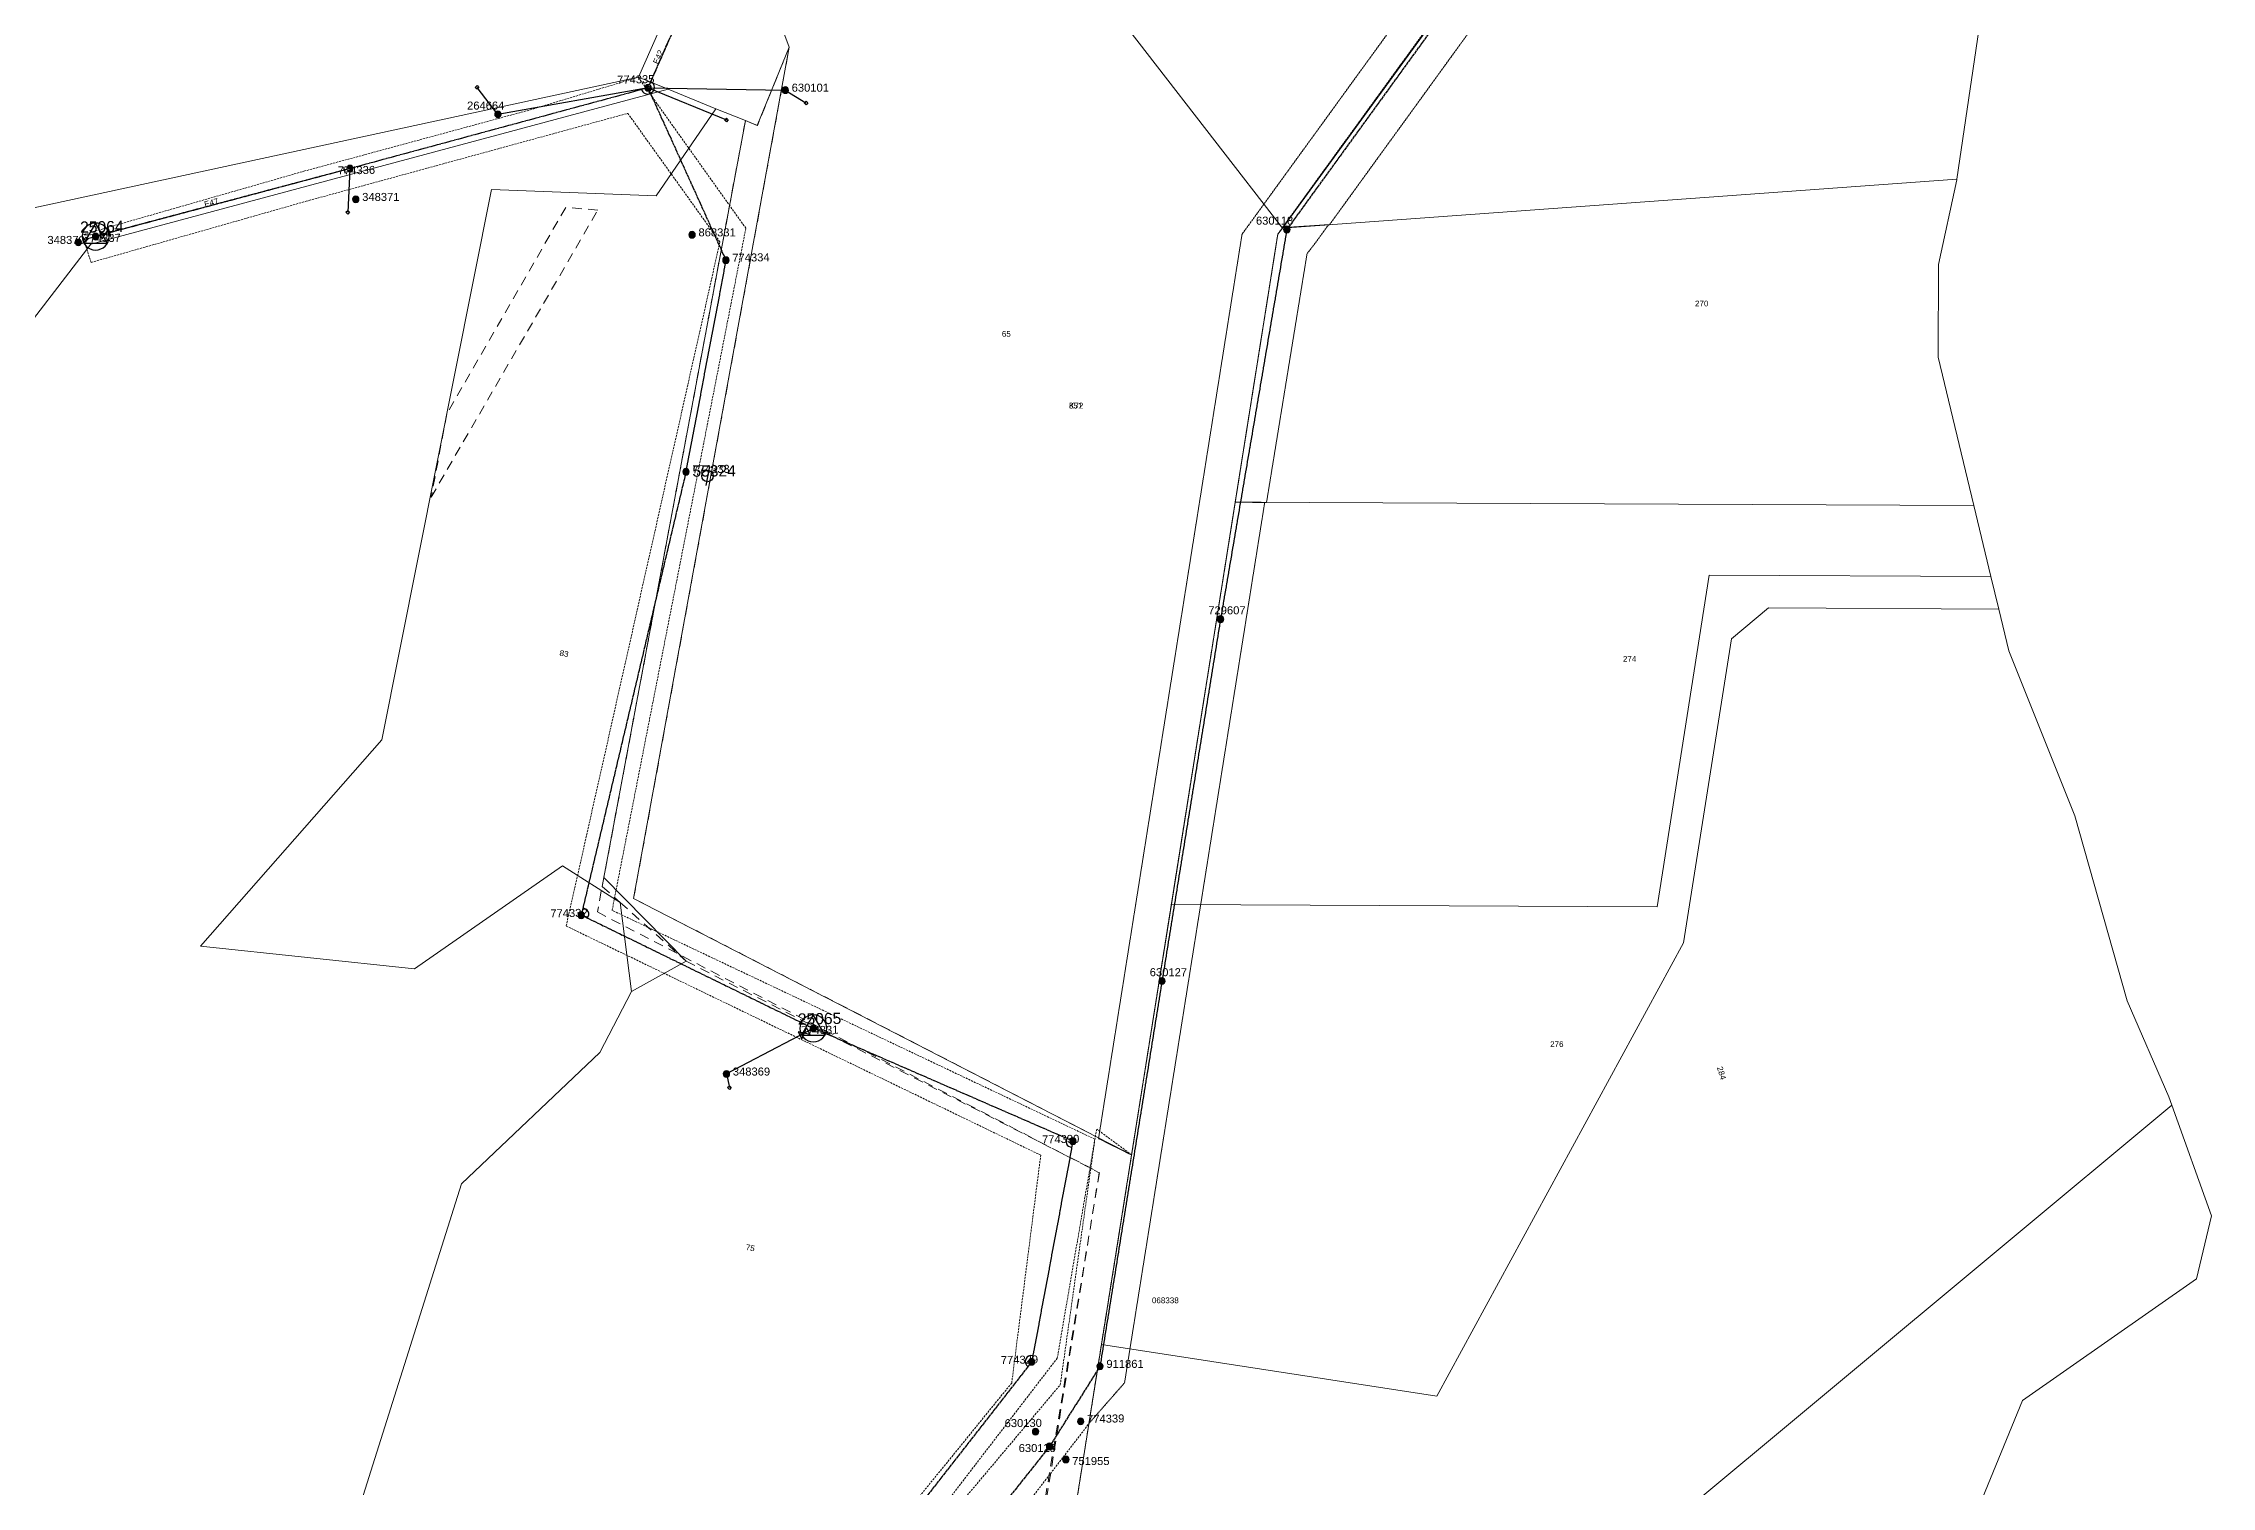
# Model space of a CAD drawing. Header units: metres. Extents: x 287022 to 288776, y 6216484 to 6218046.
# Drawn here: x 288099 to 288776, y 6216939 to 6217391 of the extents above; entities that cross this region are included whole.
import ezdxf
from ezdxf.enums import TextEntityAlignment as Align

# ---------------------------------------------------------------- set-up
doc = ezdxf.new("R2010")
doc.units = ezdxf.units.M
for name, pattern in [('Cable Exist OH', [1, 1, 0]), ('Dash', [5, 3, -2]), ('HIDDEN', [0.375, 0.25, -0.125]), ('HIDDEN2', [0.1875, 0.125, -0.0625])]:
    doc.linetypes.add(name, pattern=pattern)
for name, color, linetype, lineweight in [('Cadastre Developer_SP_EXT', 7, 'Continuous', 5), ('Cadastre Easements_SP_EXT', 7, 'Continuous', 5), ('Cadastre Land Parcels_SP_EXT', 7, 'Continuous', 5), ('Cadastre Other Property_SP_EXT', 7, 'HIDDEN', 5), ('Cadastre Roads_SP_EXT', 7, 'Continuous', 5)]:
    doc.layers.add(name, color=color, linetype=linetype, lineweight=lineweight)
for name, color, linetype in [('Equip_LV_EXT', 7, 'Continuous'), ('Equip_SP_HV_EXT', 7, 'Continuous'), ('Mains_HV_EXT', 7, 'Continuous'), ('Mains_LV_EXT', 7, 'Continuous'), ('Mains_TR_EXT', 7, 'Continuous'), ('Services_SP_EXT', 7, 'Continuous'), ('Sub_SP_TR_HV_LV_EXT', 7, 'Continuous'), ('SupportsOH_SP_TR_HV_LV_SL_EXT', 7, 'Continuous')]:
    doc.layers.add(name, color=color, linetype=linetype)
doc.styles.add('HVSW_LABEL', font='arial.ttf')
doc.styles.add('POLE_LABEL', font='arial.ttf')
doc.styles.get("Standard").update_dxf_attribs({"font": 'arial.ttf'})

# ---------------------------------------------------------------- blocks, each defined once
blk = doc.blocks.new('SUB_POLE_EXT')
blk.add_wipeout([(0, 4.22), (0.42, 4.2), (0.83, 4.14), (1.21, 4.05), (1.62, 3.9), (1.99, 3.72), (2.35, 3.51), (2.68, 3.26), (2.99, 2.99), (3.28, 2.66), (3.52, 2.34), (3.76, 1.92), (3.9, 1.62), (4.04, 1.23), (4.18, 0.63), (4.22, 0), (4.18, -0.61), (4.06, -1.15), (3.9, -1.62), (3.58, -2.24), (3.22, -2.73), (2.97, -3.01), (2.68, -3.26), (2.36, -3.5), (2, -3.72), (1.64, -3.89), (1.25, -4.03), (0.82, -4.14), (0.42, -4.2), (0, -4.22), (-0.41, -4.2), (-0.8, -4.15), (-1.21, -4.05), (-1.62, -3.9), (-1.99, -3.73), (-2.35, -3.51), (-2.68, -3.26), (-2.96, -3.02), (-3.23, -2.72), (-3.51, -2.35), (-3.71, -2.01), (-3.91, -1.6), (-4.05, -1.21), (-4.16, -0.76), (-4.22, -0.14), (-4.21, 0.39), (-4.14, 0.83), (-4.03, 1.27), (-3.9, 1.63), (-3.71, 2.02), (-3.5, 2.37), (-3.28, 2.67), (-2.99, 2.99), (-2.68, 3.27), (-2.33, 3.52), (-1.98, 3.73), (-1.63, 3.9), (-1.2, 4.05), (-0.78, 4.15), (-0.4, 4.21)])
blk.add_line((2.16, 0.48), (2.16, 0.48, 0))
blk.add_lwpolyline([(-4.22, 0, 1), (4.22, 0, 1)], format="xyb", close=True)
blk.add_lwpolyline([(2.14, 0.52), (0, 4.22), (-3.66, -2.11), (3.66, -2.11)], close=True)
for tag, height, flags, p in [('STREET_CODE', 0.2, 9, (1.5, 0)), ('ASSET_NUM', 3.5, 8, (2, 2)), ('CONSTRUCTED_VOLTAGE', 0.2, 9, (1.5, -0.2)), ('OPERATING_VOLTAGE', 0.2, 9, (1.5, -0.6)), ('OPERATED_BY', 0.2, 9, (1.5, -0.8)), ('ORIENTATION', 0.2, 9, (1.5, -1.2)), ('OWNED_BY', 0.2, 9, (1.5, -1.4)), ('SECONDARY_VOLTAGE', 0.2, 9, (1.5, -1.6)), ('STATE', 0.2, 9, (1.5, -1.8)), ('SUBSTATION_TYPE', 0.2, 9, (1.5, -2)), ('STREETNAME', 0.2, 9, (1.5, -2.8)), ('SUBURB', 0.2, 9, (1.5, -3)), ('Z', 0.2, 1, (1.5, -3.4)), ('NO_PHASES', 0.2, 9, (1.5, -0.4)), ('MAINTAINED_BY', 0.2, 9, (1.5, -1)), ('USAGE', 0.2, 9, (1.5, -2.2)), ('LEGEND', 0.2, 9, (1.5, -2.4)), ('LOCATION', 0.2, 9, (1.5, -2.6)), ('NOTES', 0.2, 9, (1.5, -3.2))]:
    blk.add_attdef(tag, text='', height=height, dxfattribs=dict(flags=flags)).set_placement(p, align=Align.MIDDLE_LEFT)
blk = doc.blocks.new('LV_OH_LINKS_DISTFUSE_EXT')
for p, q in [((0, 0), (0.96, 0)), ((3.84, 0), (4.8, 0))]:
    blk.add_line(p, q)
blk.add_lwpolyline([(3.84, -1.2), (3.84, 1.2), (0.96, -1.2), (0.96, 1.2)], close=True)
at = {"flags": 9}
for tag, p in [('ACTUAL_STATUS', (0, 0)), ('CONSTRUCTED_VOLTAGE', (0, -0.2)), ('OPERATING_VOLTAGE', (0, -0.6)), ('ORIENTATION', (0, -0.8)), ('OWNED_BY', (0, -1)), ('STATE', (0, -1.2)), ('SWITCH_TYPE', (0, -1.4)), ('NO_PHASES', (0, -0.4)), ('USAGE', (0, -1.6)), ('NOTES', (0, -1.8))]:
    blk.add_attdef(tag, text='', height=0.2, dxfattribs=at).set_placement(p, align=Align.MIDDLE_LEFT)
at = {"flags": 1}
blk.add_attdef('Z', (0, 0), '', height=0.2, dxfattribs=at)
blk = doc.blocks.new('CCP_EXT')
blk.add_wipeout([(0, 0.57), (0.57, 0), (0, -0.57), (-0.57, 0)])
blk.add_lwpolyline([(-0.57, 0), (0, 0.57), (0.57, 0), (0, -0.57), (-0.57, 0)])
at = {"flags": 1}
blk.add_attdef('Z', (0, 0), '', height=0.2, dxfattribs=at)
at = {"flags": 9}
for tag, p in [('CCP_TYPE', (0, 0)), ('CONSTRUCTED_VOLTAGE', (0, -0.2)), ('OPERATING_VOLTAGE', (0, -0.6)), ('ORIENTATION', (0, -0.8)), ('OWNED_BY', (0, -1)), ('STATE', (0, -1.8)), ('NO_PHASES', (0, -0.4)), ('USAGE', (0, -1.2)), ('LEGEND', (0, -1.4)), ('LIFE_SUPPORT', (0, -1.6)), ('NOTES', (0, -2))]:
    blk.add_attdef(tag, text='', height=0.2, dxfattribs=at).set_placement(p, align=Align.MIDDLE_LEFT)
blk = doc.blocks.new('POLE_EXT')
blk.add_hatch(color=256).paths.add_polyline_path([(-1, 0, 1), (1, 0, 1)])
blk.add_lwpolyline([(-1, 0, 1), (1, 0, 1)], format="xyb", close=True)
for tag, height, flags, p in [('pNumber', 2.5, 8, (-17.84, 2.07)), ('OWNED_BY', 0.2, 9, (1.35, -0.4)), ('SPECIAL_USE', 0.2, 9, (1.35, -0.8)), ('STATE', 0.2, 9, (1.35, -1)), ('cLV', 0.2, 9, (1.35, -1.4)), ('hDepth', 0.2, 9, (1.35, -1.6)), ('hDia', 0.2, 9, (1.35, -1.8)), ('cHV', 0.2, 9, (1.35, -2)), ('cLinedev', 0.2, 9, (1.35, -3.4)), ('pExisting', 0.2, 9, (1.35, -3.8)), ('pFooting', 0.2, 9, (1.35, -4.4)), ('pNew', 0.2, 9, (1.35, -4.6)), ('pRelocate', 0.2, 9, (1.35, -5)), ('pRemove', 0.2, 9, (1.35, -5.2)), ('pReplace', 0.2, 9, (1.35, -5.4)), ('pStay', 0.2, 9, (1.35, -5.6)), ('pType', 0.2, 9, (1.35, -5.8)), ('cspan', 0.2, 9, (1.35, -6)), ('STREETNAME', 0.2, 9, (1.35, -6.2)), ('SUBURB', 0.2, 9, (1.35, -6.4)), ('PARENT', 0.2, 9, (1.35, -0.6)), ('USAGE', 0.2, 9, (1.35, -1.2)), ('LBRACKET', 0.2, 9, (1.35, -2.2)), ('LExisting', 0.2, 9, (1.35, -2.4)), ('LANTNUMBER', 0.2, 9, (1.35, -2.6)), ('LOther', 0.2, 9, (1.35, -2.8)), ('LRemove', 0.2, 9, (1.35, -3)), ('LEGEND', 0.2, 9, (1.35, -3.2)), ('LOCATION', 0.2, 9, (1.35, -3.6)), ('PFNUMBER', 0.2, 9, (1.35, -4)), ('NEWPFNUMBER', 0.2, 9, (1.35, -4.2)), ('NOTES', 0.2, 9, (1.35, -6.6)), ('MAINTAINED_BY', 0.2, 9, (1.36, -6.81)), ('OPERATED_BY', 0.2, 9, (1.36, -7.01))]:
    blk.add_attdef(tag, text='', height=height, dxfattribs=dict(flags=flags)).set_placement(p, align=Align.MIDDLE_LEFT)
at = {"style": 'POLE_LABEL'}
for tag, height, flags, p in [('STRUCTURE_PLANT_NUMBER', 0.2, 9, (1.35, 0.03)), ('ASSET_NUM', 2.5, 8, (2, 2)), ('STREET_CODE', 0.2, 9, (1.35, -0.2))]:
    blk.add_attdef(tag, text='', height=height, dxfattribs=dict(at, flags=flags)).set_placement(p, align=Align.MIDDLE_LEFT)
at = {"flags": 1}
blk.add_attdef('Z', (1.35, -7.33), '', height=0.2, dxfattribs=at)
blk = doc.blocks.new('HV_ABS_CLOSED_EXT')
blk.add_line((-3, 6.87), (3, 6.87))
blk.add_circle((0, 6.87), 1.8)
at = {"flags": 1}
blk.add_attdef('Z', (0, 0), '', height=0.2, dxfattribs=at)
at = {"style": 'HVSW_LABEL'}
for tag, height, flags, p in [('ASSET_NUM', 3.5, 8, (2, 2)), ('STREET_CODE', 0.2, 9, (0, -0.2))]:
    blk.add_attdef(tag, text='', height=height, dxfattribs=dict(at, flags=flags)).set_placement(p, align=Align.MIDDLE_LEFT)
at = {"flags": 9}
for tag, p in [('ACTUAL_STATUS', (0, -0.4)), ('CONSTRUCTED_VOLTAGE', (0, -0.6)), ('OPERATING_VOLTAGE', (0, -1)), ('ORIENTATION', (0, -1.2)), ('OWNED_BY', (0, -1.4)), ('STATE', (0, -1.6)), ('SWITCH_TYPE', (0, -1.8)), ('STREETNAME', (0, -2.6)), ('SUBURB', (0, -2.8)), ('NO_PHASES', (0, -0.8)), ('USAGE', (0, -2)), ('LEGEND', (0, -2.2)), ('LOCATION', (0, -2.4)), ('NOTES', (0, -3))]:
    blk.add_attdef(tag, text='', height=0.2, dxfattribs=at).set_placement(p, align=Align.MIDDLE_LEFT)
blk = doc.blocks.new('End Shackle_EXT')
blk.add_wipeout([(0, 0.25), (1.81, 0.25), (1.82, -0.25), (0, -0.25)])
blk.add_line((1.81, -1), (1.81, 1))
at = {"flags": 1}
blk.add_attdef('Z', (0, 0), '', height=0.2, dxfattribs=at)
at = {"flags": 9}
for tag, p in [('CONNECTOR_TYPE', (0, 0)), ('CONSTRUCTED_VOLTAGE', (0, -0.2)), ('OPERATING_VOLTAGE', (0, -0.6)), ('ORIENTATION', (0, -0.8)), ('OWNED_BY', (0, -1)), ('STATE', (0, -1.2)), ('NO_PHASES', (0, -0.4)), ('USAGE', (0, -1.4)), ('NOTES', (0, -1.6))]:
    blk.add_attdef(tag, text='', height=0.2, dxfattribs=at).set_placement(p, align=Align.MIDDLE_LEFT)

msp = doc.modelspace()

# ---------------------------------------------------------------- linework, layer by layer
at = {"layer": 'Cadastre Developer_SP_EXT', "linetype": 'Dash'}
msp.add_lwpolyline([(288219.76, 6217248.76), (288271.81, 6217338.45), (288261.81, 6217339.28), (288224.67, 6217274.79), (288219.76, 6217248.76)], close=True, dxfattribs=at)
at = {"layer": 'Cadastre Land Parcels_SP_EXT', "linetype": 'Continuous'}
for points in [[(288485.73, 6217332.85), (288696.52, 6217348.08), (288732.8, 6217594.54), (288742.14, 6217636.52), (288751.37, 6217697.89), (288744.38, 6217688.29), (288713.65, 6217646.06), (288595.27, 6217483.39), (288485.73, 6217332.85)], [(288595.27, 6217483.39), (288500.59, 6217667.88), (288413.34, 6217577.13), (288379.21, 6217533.69), (288358.86, 6217496.65), (288485.73, 6217332.85), (288595.27, 6217483.39)], [(288147.66, 6217108.35), (288214.57, 6217101.3), (288260.81, 6217133.49), (288278.81, 6217122.02), (288282.35, 6217094.24), (288299.47, 6217103.68), (288273.74, 6217129.86), (288317.95, 6217366.41), (288308.74, 6217370.13), (288290.08, 6217342.91), (288238.64, 6217344.88), (288204.32, 6217172.92), (288147.66, 6217108.35)], [(288701.82, 6217246.1), (288690.68, 6217292.45), (288690.81, 6217321.44), (288696.5, 6217347.89), (288696.52, 6217348.08), (288485.73, 6217332.85), (288484.3, 6217330.89), (288471, 6217247.13), (288701.82, 6217246.1)], [(288701.82, 6217246.1), (288471, 6217247.13), (288451.04, 6217121.38), (288602.84, 6217120.7), (288619.06, 6217224.36), (288707.14, 6217223.96), (288701.82, 6217246.1)], [(288429.21, 6216983.87), (288533.96, 6216967.72), (288611.03, 6217109.38), (288626.08, 6217204.4), (288637.63, 6217214.18), (288709.59, 6217213.75), (288707.14, 6217223.96), (288619.06, 6217224.36), (288602.84, 6217120.7), (288451.04, 6217121.38), (288438.62, 6217043.14), (288429.21, 6216983.87)], [(288391.91, 6216748.94), (288763.65, 6217058.66), (288762.71, 6217061.26), (288749.76, 6217091.32), (288733.37, 6217149.07), (288712.72, 6217200.74), (288709.59, 6217213.75), (288637.63, 6217214.18), (288626.08, 6217204.4), (288611.03, 6217109.38), (288533.96, 6216967.72), (288429.21, 6216983.87), (288417.86, 6216912.41), (288391.91, 6216748.94)], [(288364.27, 6216574.82), (288481.7, 6216598.83), (288653.7, 6216634.01), (288653.96, 6216814.61), (288652.66, 6216818.21), (288661.3, 6216830.52), (288716.98, 6216966.33), (288771.4, 6217004.38), (288776.11, 6217024.09), (288763.65, 6217058.66), (288391.91, 6216748.94), (288373.21, 6216631.15), (288364.27, 6216574.82)]]:
    msp.add_lwpolyline(points, close=True, dxfattribs=at)
at = {"layer": 'Cadastre Other Property_SP_EXT', "linetype": 'HIDDEN2'}
for points in [[(288751.37, 6217697.99), (288744.35, 6217689.55), (288485.73, 6217332.94), (288500.46, 6217333.9), (288747.93, 6217675.31), (288751.37, 6217697.99)], [(288595.27, 6217483.39), (288590.53, 6217492.78), (288473.13, 6217330.9), (288428.29, 6217048.25), (288438.62, 6217043.14), (288484.3, 6217330.89), (288595.27, 6217483.39)], [(288471, 6217247.14), (288480.79, 6217247.1), (288493.45, 6217324.84), (288496.1, 6217328.26), (288500.17, 6217333.88), (288485.73, 6217332.85), (288484.3, 6217330.89), (288471, 6217247.14)], [(288425.29, 6216959.19), (288436.42, 6216971.88), (288480.22, 6217247.09), (288471, 6217247.13), (288425.29, 6216959.19)]]:
    msp.add_lwpolyline(points, close=True, dxfattribs=at)
at = {"layer": 'Cadastre Other Property_SP_EXT', "linetype": 'HIDDEN2', "ltscale": 5}
msp.add_lwpolyline([(288438.62, 6217043.14), (288427.71, 6217051.22), (288415.39, 6216979.59), (288249.75, 6216763.93), (287950.76, 6216540.66), (287978.79, 6216536.68), (288125.23, 6216641.57), (288263.89, 6216749.66), (288425.27, 6216959.09), (288438.62, 6217043.14)], close=True, dxfattribs=at)
at = {"layer": 'Mains_HV_EXT', "linetype": 'Continuous'}
for points in [[(288285.52, 6217376.18, 0.51502), (288288.3, 6217374.99)], [(288288.3, 6217375, 0.686806), (288288.31, 6217378.58)], [(288268.48, 6217117.17, 0.720995), (288267.04, 6217120.15)], [(288418.67, 6217048.62, 0.66325), (288419.91, 6217045.51)], [(288407.71, 6216980.34, 0.828227), (288406.2, 6216976.96)]]:
    msp.add_lwpolyline(points, format="xyb", dxfattribs=at)
at = {"layer": 'Mains_HV_EXT', "linetype": 'Cable Exist OH'}
for points in [[(288299.37, 6217256.64), (288266.64, 6217118.07)], [(288420.28, 6217047.43), (288407.41, 6216978.46)], [(288407.41, 6216978.46), (288242.73, 6216767.43)]]:
    msp.add_lwpolyline(points, dxfattribs=at)
at = {"layer": 'Mains_TR_EXT', "linetype": 'Cable Exist OH'}
for points in [[(288535.96, 6217399.82), (288487.13, 6217332.41)], [(288487.13, 6217332.41), (288466.41, 6217210.61)], [(288466.41, 6217210.61), (288448.12, 6217097.48)], [(288448.12, 6217097.48), (288428.76, 6216977.2)], [(288428.74, 6216977.06), (288412.99, 6216952)], [(288412.99, 6216952), (288256.13, 6216754.95)]]:
    msp.add_lwpolyline(points, dxfattribs=at)

# ---------------------------------------------------------------- block references
at = {"layer": 'Equip_SP_HV_EXT'}
ref = msp.add_blockref('HV_ABS_CLOSED_EXT', (288299.37, 6217256.64), dxfattribs=dict(at, rotation=259.1422234510518))
ref.add_attrib('ASSET_NUM', '55324', dxfattribs={"layer": '0', "height": 3.5, "rotation": 0.35809, "style": 'HVSW_LABEL'}).set_placement((288301.37, 6217256.89), align=Align.MIDDLE_LEFT)
at = {"layer": 'Sub_SP_TR_HV_LV_EXT'}
ref = msp.add_blockref('SUB_POLE_EXT', (288114.89, 6217330.2), dxfattribs=at)
ref.add_attrib('ASSET_NUM', '25064', dxfattribs={"layer": '0', "height": 3.5, "rotation": 1}).set_placement((288116.89, 6217330.45), align=Align.BOTTOM_CENTER)
ref = msp.add_blockref('SUB_POLE_EXT', (288339.16, 6217082.67), dxfattribs=at)
ref.add_attrib('ASSET_NUM', '25065', dxfattribs={"layer": '0', "height": 3.5, "rotation": 1}).set_placement((288341.16, 6217082.92), align=Align.BOTTOM_CENTER)
at = {"layer": 'SupportsOH_SP_TR_HV_LV_SL_EXT'}
ref = msp.add_blockref('POLE_EXT', (288287.55, 6217376.67), dxfattribs=at)
ref.add_attrib('ASSET_NUM', '774335', dxfattribs={"layer": '0', "height": 2.5, "rotation": 1, "style": 'POLE_LABEL'}).set_placement((288289.55, 6217377.42), align=Align.BOTTOM_RIGHT)
ref = msp.add_blockref('POLE_EXT', (288240.62, 6217368.37), dxfattribs=at)
ref.add_attrib('ASSET_NUM', '264664', dxfattribs={"layer": '0', "height": 2.5, "style": 'POLE_LABEL'}).set_placement((288242.62, 6217369.12), align=Align.BOTTOM_RIGHT)
ref = msp.add_blockref('POLE_EXT', (288194.38, 6217351.43), dxfattribs=at)
ref.add_attrib('ASSET_NUM', '774336', dxfattribs={"layer": '0', "height": 2.5, "rotation": 1, "style": 'POLE_LABEL'}).set_placement((288196.38, 6217352.18), align=Align.TOP_CENTER)
ref = msp.add_blockref('POLE_EXT', (288301.28, 6217330.74), dxfattribs=at)
ref.add_attrib('ASSET_NUM', '868331', dxfattribs={"layer": '0', "height": 2.5, "style": 'POLE_LABEL'}).set_placement((288303.28, 6217331.49), align=Align.MIDDLE_LEFT)
ref = msp.add_blockref('POLE_EXT', (288487.13, 6217332.41), dxfattribs=at)
ref.add_attrib('ASSET_NUM', '630118', dxfattribs={"layer": '0', "height": 2.5, "style": 'POLE_LABEL'}).set_placement((288489.13, 6217333.16), align=Align.BOTTOM_RIGHT)
ref = msp.add_blockref('POLE_EXT', (288311.85, 6217322.79), dxfattribs=at)
ref.add_attrib('ASSET_NUM', '774334', dxfattribs={"layer": '0', "height": 2.5, "rotation": 1, "style": 'POLE_LABEL'}).set_placement((288313.85, 6217323.54), align=Align.MIDDLE_LEFT)
ref = msp.add_blockref('POLE_EXT', (288299.37, 6217256.64), dxfattribs=at)
ref.add_attrib('ASSET_NUM', '774333', dxfattribs={"layer": '0', "height": 2.5, "rotation": 1, "style": 'POLE_LABEL'}).set_placement((288301.37, 6217257.39), align=Align.MIDDLE_LEFT)
ref = msp.add_blockref('POLE_EXT', (288466.41, 6217210.61), dxfattribs=at)
ref.add_attrib('ASSET_NUM', '729607', dxfattribs={"layer": '0', "height": 2.5, "style": 'POLE_LABEL'}).set_placement((288468.41, 6217211.36), align=Align.BOTTOM_CENTER)
ref = msp.add_blockref('POLE_EXT', (288266.64, 6217118.07), dxfattribs=at)
ref.add_attrib('ASSET_NUM', '774332', dxfattribs={"layer": '0', "height": 2.5, "rotation": 1, "style": 'POLE_LABEL'}).set_placement((288268.64, 6217118.82), align=Align.MIDDLE_RIGHT)
ref = msp.add_blockref('POLE_EXT', (288448.12, 6217097.48), dxfattribs=at)
ref.add_attrib('ASSET_NUM', '630127', dxfattribs={"layer": '0', "height": 2.5, "style": 'POLE_LABEL'}).set_placement((288450.12, 6217098.23), align=Align.BOTTOM_CENTER)
ref = msp.add_blockref('POLE_EXT', (288420.28, 6217047.43), dxfattribs=at)
ref.add_attrib('ASSET_NUM', '774330', dxfattribs={"layer": '0', "height": 2.5, "rotation": 1, "style": 'POLE_LABEL'}).set_placement((288422.28, 6217048.18), align=Align.MIDDLE_RIGHT)
ref = msp.add_blockref('POLE_EXT', (288407.41, 6216978.46), dxfattribs=at)
ref.add_attrib('ASSET_NUM', '774329', dxfattribs={"layer": '0', "height": 2.5, "rotation": 1, "style": 'POLE_LABEL'}).set_placement((288409.41, 6216979.21), align=Align.MIDDLE_RIGHT)
ref = msp.add_blockref('POLE_EXT', (288428.74, 6216977.06), dxfattribs=at)
ref.add_attrib('ASSET_NUM', '911861', dxfattribs={"layer": '0', "height": 2.5, "style": 'POLE_LABEL'}).set_placement((288430.74, 6216977.81), align=Align.MIDDLE_LEFT)
ref = msp.add_blockref('POLE_EXT', (288408.61, 6216956.62), dxfattribs=at)
ref.add_attrib('ASSET_NUM', '630130', dxfattribs={"layer": '0', "height": 2.5, "rotation": 0.47664, "style": 'POLE_LABEL'}).set_placement((288410.61, 6216957.37), align=Align.BOTTOM_RIGHT)
ref = msp.add_blockref('POLE_EXT', (288422.71, 6216959.83), dxfattribs=at)
ref.add_attrib('ASSET_NUM', '774339', dxfattribs={"layer": '0', "height": 2.5, "rotation": 1, "style": 'POLE_LABEL'}).set_placement((288424.71, 6216960.58), align=Align.MIDDLE_LEFT)
ref = msp.add_blockref('POLE_EXT', (288412.99, 6216952), dxfattribs=at)
ref.add_attrib('ASSET_NUM', '630129', dxfattribs={"layer": '0', "height": 2.5, "style": 'POLE_LABEL'}).set_placement((288414.99, 6216952.75), align=Align.TOP_RIGHT)
ref = msp.add_blockref('POLE_EXT', (288418.07, 6216947.94), dxfattribs=at)
ref.add_attrib('ASSET_NUM', '751955', dxfattribs={"layer": '0', "height": 2.5, "style": 'POLE_LABEL'}).set_placement((288420.07, 6216948.69), align=Align.TOP_LEFT)

# ---------------------------------------------------------------- texts
at = {"layer": 'Cadastre Land Parcels_SP_EXT'}
for s, p in [('270', (288614.67, 6217308.35)), ('65', (288398.08, 6217298.87)), ('274', (288592.15, 6217197.27))]:
    msp.add_text(s, height=1.8, dxfattribs=at).set_placement(p)
for s, rotation, p in [('83', 350.44381, (288259.76, 6217199.18)), ('276', 359.91072, (288569.4, 6217076.85)), ('284', 287.35059, (288621.5, 6217070.44)), ('75', 349.13963, (288317.94, 6217013.46))]:
    msp.add_text(s, height=1.8, rotation=rotation, dxfattribs=at).set_placement(p)
at = {"layer": 'Cadastre Other Property_SP_EXT'}
msp.add_text('068338', height=1.8, dxfattribs=at).set_placement((288444.97, 6216996.77))
at = {"layer": 'Mains_LV_EXT'}
for s, rotation, p in [('E42', 66.52538, (288290.65, 6217383.9)), ('E47', 14.94622, (288149.12, 6217339.34))]:
    msp.add_text(s, height=1.8, rotation=rotation, dxfattribs=at).set_placement(p)
at = {"layer": 'Mains_TR_EXT'}
for s in ['851', 'K72']:
    msp.add_text(s, height=1.8, dxfattribs=at).set_placement((288419.07, 6217276.44))

# ---------------------------------------------------------------- next in the draw order: linework, layer by layer
at = {"layer": 'Cadastre Land Parcels_SP_EXT', "linetype": 'Continuous'}
for points in [[(288284.5, 6217380.05), (288336.51, 6217497.73), (288362.37, 6217544.82), (287878.23, 6217567.12), (287838.68, 6217283.65), (288284.5, 6217380.05)], [(288283.03, 6217123.31), (288438.62, 6217043.14), (288451.04, 6217121.38), (288471, 6217247.13), (288484.3, 6217330.89), (288485.73, 6217332.85), (288358.86, 6217496.65), (288354.55, 6217488.81), (288322.01, 6217415.16), (288331.65, 6217389.37), (288283.03, 6217123.31)], [(288197.26, 6216932.7), (288407.91, 6216913.32), (288417.86, 6216912.41), (288429.21, 6216983.87), (288438.62, 6217043.14), (288283.03, 6217123.31), (288331.65, 6217389.37), (288321.67, 6217364.9), (288317.95, 6217366.41), (288273.74, 6217129.86), (288299.47, 6217103.68), (288282.35, 6217094.24), (288272.45, 6217075.16), (288229.19, 6217034.05), (288197.26, 6216932.7)], [(287820.71, 6217154.9), (287883.45, 6217146.11), (287964.21, 6217152.56), (288045.45, 6217239.44), (288113.44, 6217327.82), (288293.76, 6217376.26), (288284.5, 6217380.05), (287838.68, 6217283.65), (287820.71, 6217154.9)]]:
    msp.add_lwpolyline(points, close=True, dxfattribs=at)
msp.add_lwpolyline([(287957.55, 6216539.7), (288137, 6216514.21), (288116.11, 6216602.14), (288157.7, 6216771.55), (288197.26, 6216932.7), (288229.19, 6217034.05), (288272.45, 6217075.16), (288282.35, 6217094.24), (288278.81, 6217122.02), (288260.81, 6217133.49), (288214.57, 6217101.3), (288147.66, 6217108.35), (288204.32, 6217172.92), (288238.64, 6217344.88), (288290.08, 6217342.91), (288308.74, 6217370.13), (288293.76, 6217376.26), (288113.44, 6217327.82), (288045.45, 6217239.44)], dxfattribs=at)
at = {"layer": 'Mains_HV_EXT', "linetype": 'Cable Exist OH'}
for points in [[(288266.71, 6217118.1), (288339.16, 6217082.67)], [(288420.28, 6217047.43), (288339.26, 6217082.7)]]:
    msp.add_lwpolyline(points, dxfattribs=at)

# ---------------------------------------------------------------- next in the draw order: block references
at = {"layer": 'Equip_LV_EXT'}
for p, rotation in [((288115.6, 6217330.38), 16.57879103484591), ((288338.42, 6217082.28), 207.6920204426524)]:
    msp.add_blockref('LV_OH_LINKS_DISTFUSE_EXT', p, dxfattribs=dict(at, rotation=rotation))
at = {"layer": 'SupportsOH_SP_TR_HV_LV_SL_EXT'}
ref = msp.add_blockref('POLE_EXT', (288339.16, 6217082.67), dxfattribs=at)
ref.add_attrib('ASSET_NUM', '774331', dxfattribs={"layer": '0', "height": 2.5, "rotation": 1, "style": 'POLE_LABEL'}).set_placement((288341.16, 6217083.42), align=Align.TOP_CENTER)

# ---------------------------------------------------------------- next in the draw order: block references
at = {"layer": 'Services_SP_EXT'}
for p in [(288234.1, 6217376.78), (288336.9, 6217371.94), (288193.69, 6217337.77), (288111.99, 6217329.42), (288312.95, 6217064.17)]:
    msp.add_blockref('CCP_EXT', p, dxfattribs=at)
at = {"layer": 'Services_SP_EXT', "rotation": 90.0000000000002}
msp.add_blockref('CCP_EXT', (288312.01, 6217366.66), dxfattribs=at)

# ---------------------------------------------------------------- next in the draw order: linework, layer by layer
at = {"layer": 'Cadastre Developer_SP_EXT', "linetype": 'Dash'}
msp.add_lwpolyline([(288384.24, 6216716.14), (288386.6, 6216715.51), (288391.84, 6216748.49), (288438.43, 6217041.93), (288438.62, 6217043.14), (288283.03, 6217123.31), (288331.65, 6217389.37), (288321.72, 6217364.94), (288317.94, 6217366.36), (288271.7, 6217119.06), (288428.5, 6217037.56), (288378.48, 6216727.89), (288295.14, 6216740.02), (288235.42, 6216778.28), (288184.11, 6216819.67), (288170.83, 6216821.58), (288168.31, 6216811.8), (288179.5, 6216810.54), (288229.71, 6216770.05), (288293.63, 6216730.05), (288384.24, 6216716.14)], close=True, dxfattribs=at)
at = {"layer": 'Cadastre Other Property_SP_EXT', "linetype": 'HIDDEN2', "ltscale": 5}
msp.add_lwpolyline([(288284.46, 6217379.97), (288250.34, 6217369.69), (288180.3, 6217350.69), (288110.66, 6217330.71), (288113.51, 6217322.09), (288180.67, 6217341.21), (288281.19, 6217368.7), (288309.98, 6217328.5), (288261.94, 6217114.67), (288410.23, 6217043.04), (288401.16, 6216971.82), (288233.87, 6216766.13), (288246.86, 6216758.67), (288257.12, 6216777.65), (288311.63, 6216762.98), (288315.61, 6216777.41), (288264.78, 6216791.14), (288416.34, 6216971.28), (288427.16, 6217048.03), (288276.29, 6217119.58), (288318.08, 6217332.77), (288284.46, 6217379.97)], close=True, dxfattribs=at)
at = {"layer": 'Cadastre Roads_SP_EXT', "linetype": 'Continuous'}
msp.add_lwpolyline([(288336.51, 6217497.73), (288284.5, 6217380.05), (288284.5, 6217380.05), (288293.76, 6217376.26), (288308.74, 6217370.13), (288317.95, 6217366.41), (288321.67, 6217364.9), (288331.65, 6217389.37), (288322.01, 6217415.16)], dxfattribs=at)
at = {"layer": 'Services_SP_EXT'}
for points in [[(288287.57, 6217376.72), (288240.62, 6217368.37), (288234.1, 6217376.78)], [(288287.55, 6217376.67), (288312.01, 6217366.66)], [(288287.57, 6217376.72), (288330.4, 6217375.97), (288336.88, 6217371.99)], [(288194.37, 6217351.28), (288193.7, 6217337.85)], [(288111.99, 6217329.42), (288115.6, 6217330.38)], [(288339.16, 6217082.67), (288312.02, 6217068.43), (288312.95, 6217064.17)]]:
    msp.add_lwpolyline(points, dxfattribs=at)

# ---------------------------------------------------------------- next in the draw order: block references
at = {"layer": 'SupportsOH_SP_TR_HV_LV_SL_EXT'}
ref = msp.add_blockref('POLE_EXT', (288330.4, 6217375.97), dxfattribs=at)
ref.add_attrib('ASSET_NUM', '630101', dxfattribs={"layer": '0', "height": 2.5, "style": 'POLE_LABEL'}).set_placement((288332.4, 6217376.72), align=Align.MIDDLE_LEFT)
ref = msp.add_blockref('POLE_EXT', (288196.2, 6217341.82), dxfattribs=at)
ref.add_attrib('ASSET_NUM', '348371', dxfattribs={"layer": '0', "height": 2.5, "style": 'POLE_LABEL'}).set_placement((288198.2, 6217342.57), align=Align.MIDDLE_LEFT)
ref = msp.add_blockref('POLE_EXT', (288109.49, 6217328.38), dxfattribs=at)
ref.add_attrib('ASSET_NUM', '348370', dxfattribs={"layer": '0', "height": 2.5, "style": 'POLE_LABEL'}).set_placement((288111.49, 6217329.13), align=Align.MIDDLE_RIGHT)
ref = msp.add_blockref('POLE_EXT', (288114.89, 6217330.2), dxfattribs=at)
ref.add_attrib('ASSET_NUM', '774337', dxfattribs={"layer": '0', "height": 2.5, "rotation": 1, "style": 'POLE_LABEL'}).set_placement((288116.89, 6217330.95), align=Align.TOP_CENTER)
ref = msp.add_blockref('POLE_EXT', (288312.02, 6217068.43), dxfattribs=at)
ref.add_attrib('ASSET_NUM', '348369', dxfattribs={"layer": '0', "height": 2.5, "style": 'POLE_LABEL'}).set_placement((288314.02, 6217069.18), align=Align.MIDDLE_LEFT)

# ---------------------------------------------------------------- next in the draw order: block references
at = {"layer": 'Mains_LV_EXT'}
for p, rotation in [((288287.57, 6217376.72), 66.44773632365603), ((288194.33, 6217351.4), 194.6294484566854)]:
    msp.add_blockref('End Shackle_EXT', p, dxfattribs=dict(at, rotation=rotation))

# ---------------------------------------------------------------- next in the draw order: linework, layer by layer
at = {"layer": 'Cadastre Easements_SP_EXT', "linetype": 'Dash'}
msp.add_lwpolyline([(288273.21, 6217126.99), (288278.81, 6217122.02), (288299.47, 6217103.68), (288428.58, 6217037.6), (288407.91, 6216913.32), (288378.48, 6216727.89), (288295.09, 6216740.02), (288293.49, 6216730.15), (288386.62, 6216715.58), (288388.18, 6216725.45), (288391.91, 6216748.94), (288417.86, 6216912.41), (288438.62, 6217043.14), (288283.03, 6217123.31), (288331.65, 6217389.37), (288321.67, 6217364.9), (288317.95, 6217366.41), (288273.74, 6217129.86), (288273.21, 6217126.99)], close=True, dxfattribs=at)
at = {"layer": 'Mains_HV_EXT', "linetype": 'Cable Exist OH'}
for points in [[(288374.04, 6217553.28), (288332.07, 6217477.88), (288287.44, 6217376.63)], [(288287.49, 6217376.65), (288194.38, 6217351.43), (288114.97, 6217330.29)], [(288287.49, 6217376.65), (288311.85, 6217322.79), (288299.33, 6217256.72)]]:
    msp.add_lwpolyline(points, dxfattribs=at)
at = {"layer": 'Mains_LV_EXT', "linetype": 'Cable Exist OH'}
for points in [[(288294.3, 6217392.29), (288287.57, 6217376.81)], [(288194.33, 6217351.4), (288114.89, 6217330.2)]]:
    msp.add_lwpolyline(points, dxfattribs=at)

doc.saveas('drawing.dxf')
